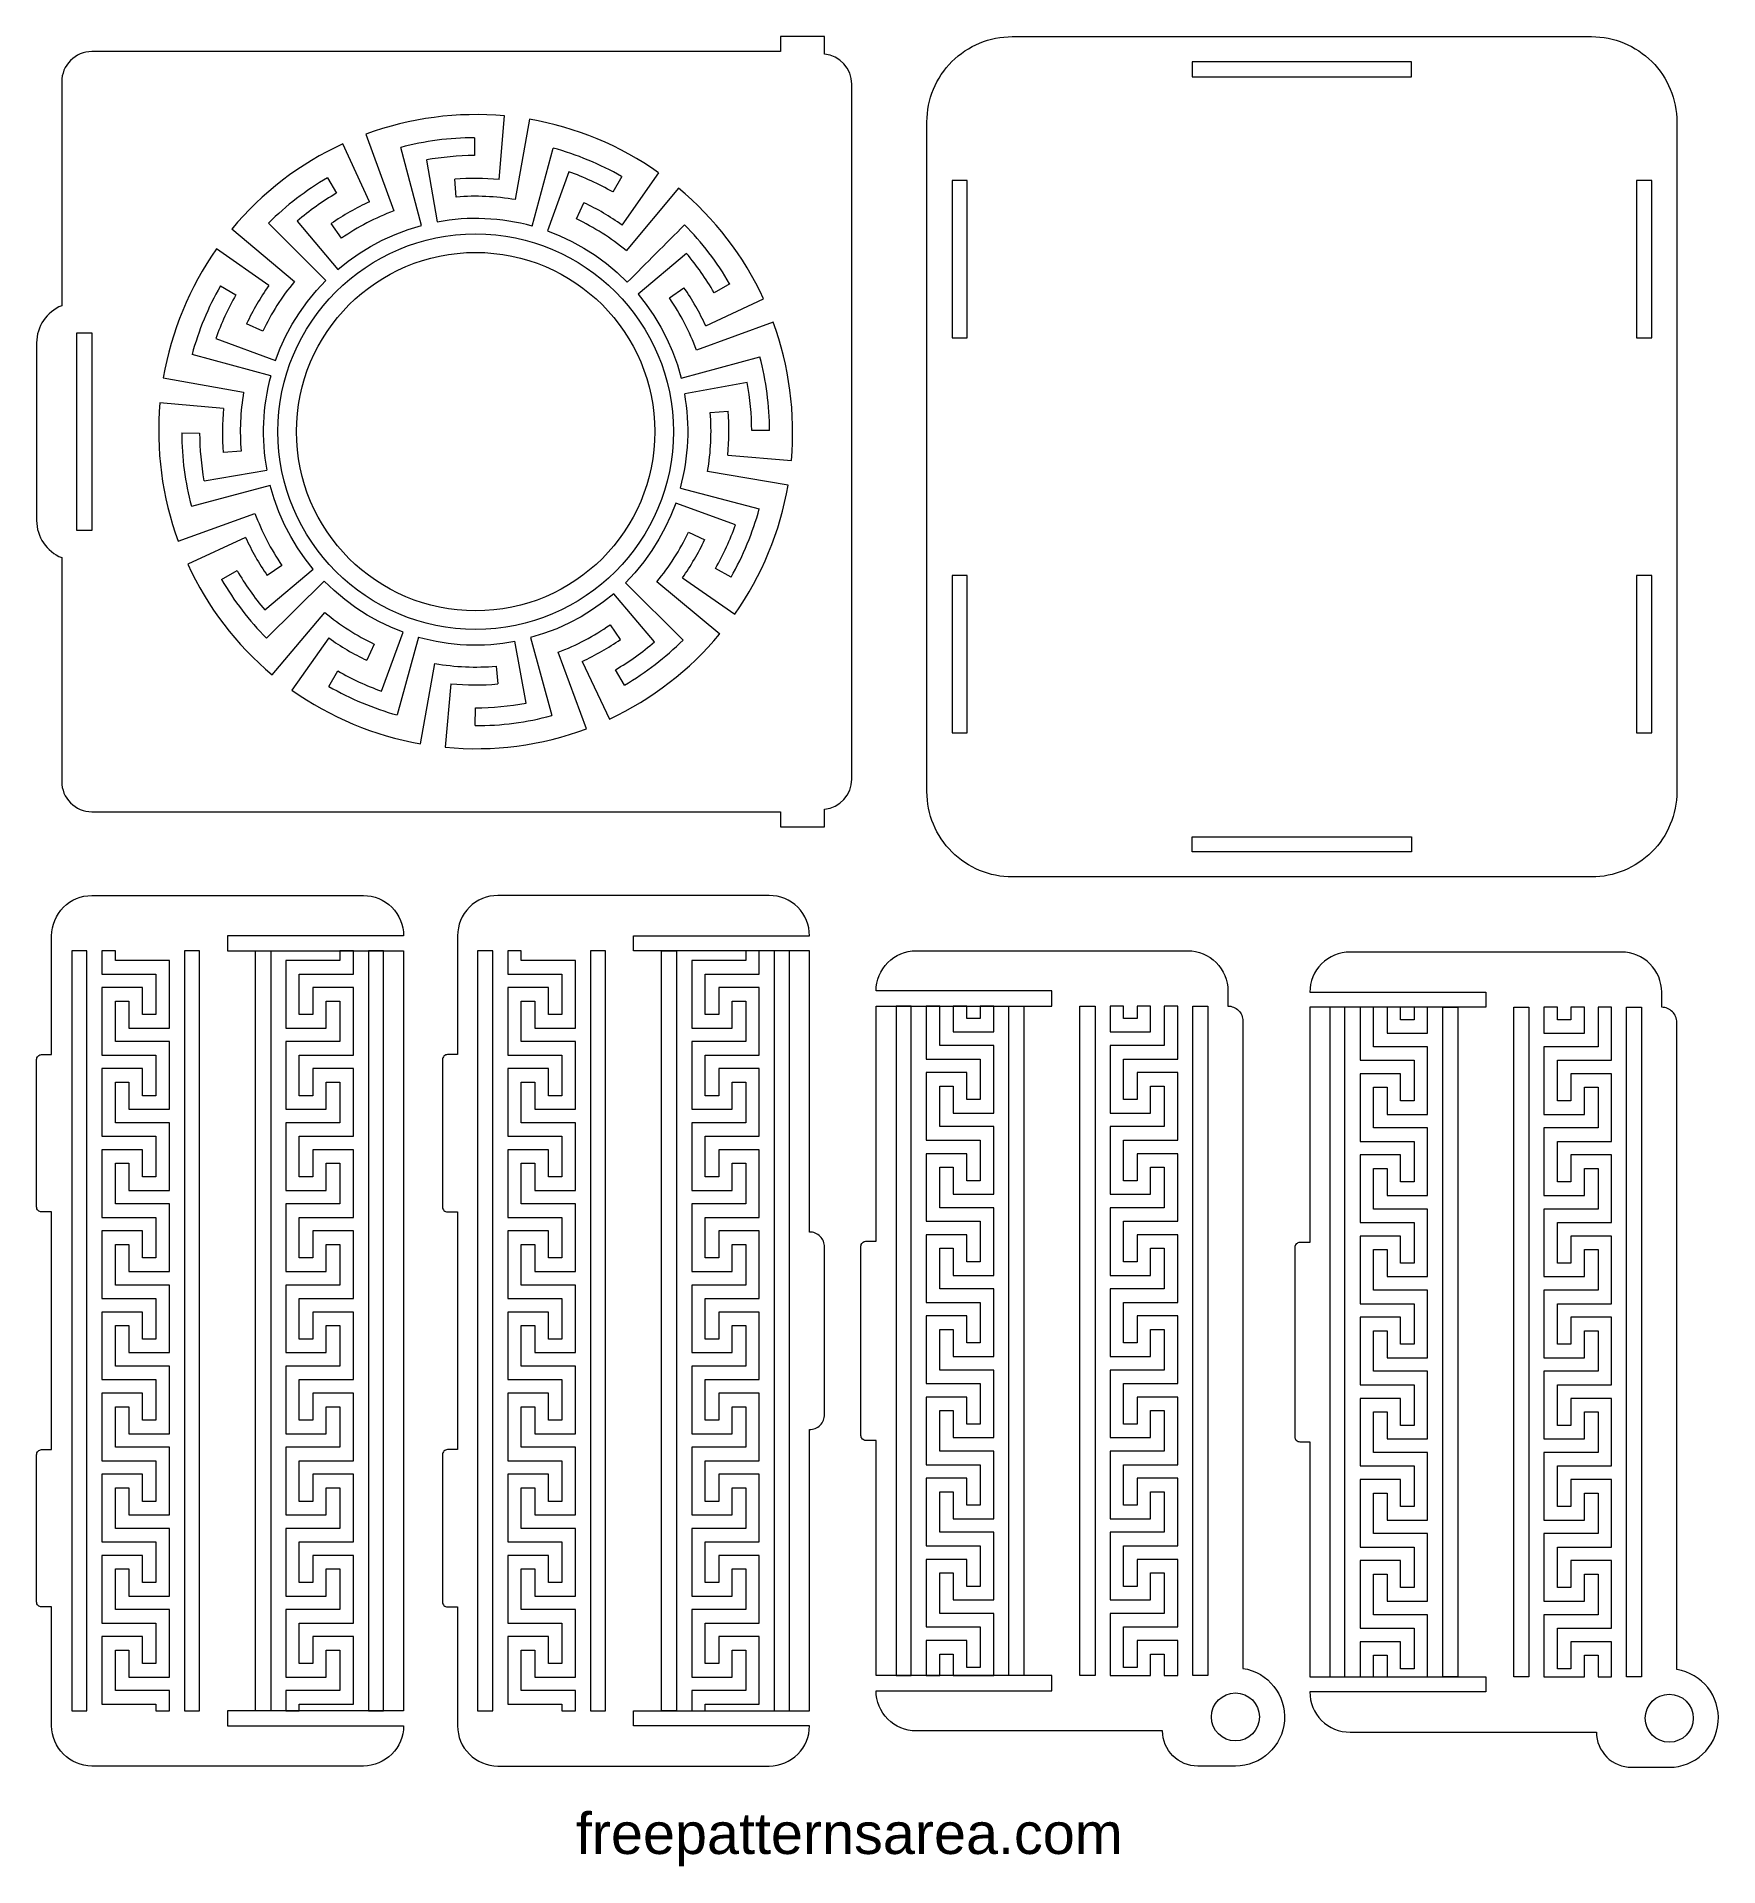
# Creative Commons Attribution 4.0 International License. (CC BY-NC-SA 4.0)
# Model space of a CAD drawing. Header units: millimetres. Extents: x 48 to 383, y 23 to 387.
import ezdxf

# ---------------------------------------------------------------- set-up
doc = ezdxf.new("R2010")
doc.units = ezdxf.units.MM
doc.layers.add('GEOMETRY', color=7, linetype='CONTINUOUS', lineweight=13)
doc.layers.add('TEXT', color=3, linetype='CONTINUOUS', lineweight=13)
doc.styles.get("Standard").update_dxf_attribs({"font": 'arial.ttf'})

msp = doc.modelspace()

# ---------------------------------------------------------------- linework, layer by layer
at = {"layer": 'GEOMETRY', "linetype": 'Continuous'}
for points in [[(205.06, 230.04), (205.06, 233.54, 0.385411), (210.47, 239.51), (210.47, 377.91, 0.385411), (205.06, 383.88), (205.06, 387.38), (196.3, 387.38), (196.3, 384.38), (59.13, 384.38, 0.414214), (53.13, 378.38), (53.13, 333.79, 0.305615), (48.13, 326.38), (48.13, 291.04, 0.305615), (53.13, 283.62), (53.13, 239.04, 0.414214), (59.13, 233.04), (196.3, 233.04), (196.3, 230.04)], [(225.44, 237.04), (225.44, 370.38, -0.414214), (242.44, 387.38), (357.78, 387.38, -0.414214), (374.78, 370.38), (374.78, 237.04, -0.414214), (357.78, 220.04), (242.44, 220.04, -0.414214)], [(51.13, 51), (51.13, 74.67), (49.13, 74.67, -0.414214), (48.13, 75.67), (48.13, 105, -0.414214), (49.13, 106), (51.13, 106), (51.13, 153.34), (49.13, 153.34, -0.414214), (48.13, 154.34), (48.13, 183.67, -0.414214), (49.13, 184.67), (51.13, 184.67), (51.13, 208.34, -0.414214), (59.13, 216.34), (113.21, 216.34, -0.414214), (121.21, 208.34), (86.17, 208.34), (86.17, 205.34), (121.21, 205.34), (121.21, 54), (86.17, 54), (86.17, 51), (121.21, 51, -0.414214), (113.21, 43), (59.13, 43, -0.414214)], [(131.97, 106), (129.97, 106, 0.414214), (128.97, 105), (128.97, 75.67, 0.414214), (129.97, 74.67), (131.97, 74.67), (131.97, 51, 0.414214), (139.97, 43), (194.05, 43, 0.414214), (202.05, 51), (167.01, 51), (167.01, 54), (202.05, 54), (202.05, 110, 0.414214), (205.05, 113), (205.05, 146.34, 0.414214), (202.05, 149.34), (202.05, 205.34), (167.01, 205.34), (167.01, 208.34), (202.05, 208.34, 0.414214), (194.05, 216.34), (139.97, 216.34, 0.414214), (131.97, 208.34), (131.97, 184.67), (129.97, 184.67, 0.414214), (128.97, 183.67), (128.97, 154.34, 0.414214), (129.97, 153.34), (131.97, 153.34)], [(212.3, 108.83), (212.3, 146.5, -0.414214), (213.3, 147.5), (215.3, 147.5), (215.3, 194.34), (250.34, 194.34), (250.34, 197.34), (215.3, 197.34, -0.414214), (223.3, 205.34), (277.38, 205.34, -0.414214), (285.38, 197.34), (285.38, 194.34, -0.414214), (288.38, 191.34), (288.38, 62.45, -0.925864), (286.88, 43), (279.38, 43, -0.414214), (272.38, 50), (223.3, 50, -0.414214), (215.3, 58), (250.34, 58), (250.34, 61), (215.3, 61), (215.3, 107.83), (213.3, 107.83, -0.414214)], [(301.7, 147.25), (299.7, 147.25, 0.414214), (298.7, 146.25), (298.7, 108.58, 0.414214), (299.7, 107.58), (301.7, 107.58), (301.7, 60.75), (336.74, 60.75), (336.74, 57.75), (301.7, 57.75, 0.414214), (309.7, 49.75), (358.78, 49.75, 0.414214), (365.78, 42.75), (373.28, 42.75, 0.925864), (374.78, 62.2), (374.78, 191.09, 0.414214), (371.78, 194.09), (371.78, 197.09, 0.414214), (363.78, 205.09), (309.7, 205.09, 0.414214), (301.7, 197.09), (336.74, 197.09), (336.74, 194.09), (301.7, 194.09)]]:
    msp.add_lwpolyline(points, format="xyb", close=True, dxfattribs=at)
for points in [[(321.95, 382.38), (278.28, 382.38), (278.28, 379.38), (321.95, 379.38)], [(230.44, 358.71), (230.44, 327.38), (233.44, 327.38), (233.44, 358.71)], [(369.78, 327.38), (369.78, 358.71), (366.78, 358.71), (366.78, 327.38)], [(59.13, 289.04), (56.13, 289.04), (56.13, 328.38), (59.13, 328.38)], [(230.44, 280.04), (230.44, 248.71), (233.44, 248.71), (233.44, 280.04)], [(366.78, 280.04), (366.78, 248.71), (369.78, 248.71), (369.78, 280.04)], [(321.95, 225.04), (278.28, 225.04), (278.28, 228.04), (321.95, 228.04)]]:
    msp.add_lwpolyline(points, close=True, dxfattribs=at)
for centre in [(286.88, 52.78), (373.28, 52.53)]:
    msp.add_circle(centre, 4.78, dxfattribs=at)
at = {"layer": 'TEXT', "color": 1, "linetype": 'Continuous'}
for p, q in [((140.23, 358.92), (141.32, 371.58)), ((146.28, 370.93), (143.47, 354.91)), ((114.45, 354.5), (109.09, 366.02)), ((113.71, 367.94), (119.27, 352.66)), ((124.8, 349.76), (120.65, 365.31)), ((135.31, 367.25), (135.31, 363.68)), ((146.83, 349.64), (150.98, 365.18)), ((125.76, 362.8), (127.91, 350.46)), ((106.05, 359.26), (107.83, 356.17)), ((131.72, 355.42), (131.42, 358.96)), ((154.15, 360.45), (149.87, 348.67)), ((164.65, 359.52), (162.86, 356.43)), ((164.73, 349.85), (172.02, 360.26)), ((175.98, 357.22), (165.54, 344.75)), ((155.64, 351.07), (157.13, 354.29)), ((105.75, 338.8), (94.33, 350.25)), ((100, 350.63), (108.1, 340.98)), ((108.86, 347.23), (106.82, 350.14)), ((87.02, 349.07), (99.46, 338.59)), ((94.37, 337.79), (83.99, 345.11)), ((177.55, 344.21), (167.91, 336.08)), ((84.73, 337.72), (87.81, 335.93)), ((174.15, 335.33), (177.06, 337.38)), ((186.16, 338.17), (183.08, 336.38)), ((181.4, 329.75), (192.9, 335.15)), ((93.17, 328.7), (89.96, 330.21)), ((194.81, 330.54), (179.55, 324.93)), ((83.81, 327.24), (95.71, 322.88)), ((94.76, 319.84), (79.09, 324.08)), ((176.52, 319.37), (192.19, 323.59)), ((73.35, 319.4), (89.36, 316.56)), ((189.67, 318.49), (177.2, 316.26)), ((85.36, 313.34), (72.7, 314.46)), ((182.29, 312.51), (185.83, 312.82)), ((77.03, 308.45), (80.6, 308.44)), ((194.11, 308.96), (190.55, 308.96)), ((88.86, 304.85), (85.32, 304.55)), ((185.78, 304.06), (198.45, 302.99)), ((81.47, 298.93), (93.96, 301.07)), ((197.8, 298.05), (181.77, 300.8)), ((94.64, 297.98), (78.95, 293.84)), ((176.36, 297.47), (192.06, 293.34)), ((76.31, 286.93), (91.61, 292.44)), ((187.33, 290.18), (175.41, 294.47)), ((177.95, 288.68), (181.18, 287.19)), ((89.75, 287.66), (78.22, 282.31)), ((84.97, 279.28), (88.06, 281.05)), ((93.56, 273.25), (103.24, 281.32)), ((97, 282.08), (94.08, 280.05)), ((186.43, 279.72), (183.34, 281.49)), ((105.38, 278.97), (93.91, 267.59)), ((165.39, 278.61), (176.87, 267.22)), ((184.17, 268.41), (171.68, 278.82)), ((176.75, 279.6), (187.2, 272.37)), ((171.2, 266.84), (163.06, 276.45)), ((95.05, 260.29), (105.56, 272.7)), ((162.33, 270.22), (164.38, 267.32)), ((106.33, 267.63), (98.99, 257.25)), ((115.39, 266.4), (113.87, 263.19)), ((116.81, 257.03), (121.15, 268.79)), ((124.16, 267.82), (119.93, 252.3)), ((145.62, 254.66), (143.39, 266.99)), ((146.48, 267.69), (150.71, 252.16)), ((124.57, 246.54), (127.46, 262.54)), ((157.64, 249.56), (152, 264.81)), ((156.8, 262.97), (162.23, 251.48)), ((106.36, 257.98), (108.15, 261.06)), ((139.64, 262.01), (139.96, 258.47)), ((165.22, 258.23), (163.42, 261.31)), ((130.66, 258.52), (129.5, 245.87)), ((135.5, 250.17), (135.52, 253.73))]:
    msp.add_line(p, q, dxfattribs=at)
for points in [[(55.13, 54), (58.13, 54), (58.13, 205.34), (55.13, 205.34)], [(71.9, 192.64), (69.21, 192.64), (69.21, 198.02), (61.13, 198.02), (61.13, 184.56), (71.9, 184.56), (71.9, 176.48), (69.21, 176.48), (69.21, 181.87), (61.13, 181.87), (61.13, 168.4), (71.9, 168.4), (71.9, 160.33), (69.21, 160.33), (69.21, 165.71), (61.13, 165.71), (61.13, 152.25), (71.9, 152.25), (71.9, 144.17), (69.21, 144.17), (69.21, 149.56), (61.13, 149.56), (61.13, 136.09), (71.9, 136.09), (71.9, 128.01), (69.21, 128.01), (69.21, 133.4), (61.13, 133.4), (61.13, 119.94), (71.9, 119.94), (71.9, 111.86), (69.21, 111.86), (69.21, 117.24), (61.13, 117.24), (61.13, 103.78), (71.9, 103.78), (71.9, 95.7), (69.21, 95.7), (69.21, 101.09), (61.13, 101.09), (61.13, 87.63), (71.9, 87.63), (71.9, 79.55), (69.21, 79.55), (69.21, 84.93), (61.13, 84.93), (61.13, 71.47), (71.9, 71.47), (71.9, 63.39), (69.21, 63.39), (69.21, 68.78), (61.13, 68.78), (61.13, 55.31), (71.9, 55.31), (71.9, 54), (74.59, 54), (74.59, 58.01), (63.82, 58.01), (63.82, 66.08), (66.51, 66.08), (66.51, 60.7), (74.59, 60.7), (74.59, 74.16), (63.82, 74.16), (63.82, 82.24), (66.51, 82.24), (66.51, 76.85), (74.59, 76.85), (74.59, 90.32), (63.82, 90.32), (63.82, 98.4), (66.51, 98.4), (66.51, 93.01), (74.59, 93.01), (74.59, 106.47), (63.82, 106.47), (63.82, 114.55), (66.51, 114.55), (66.51, 109.17), (74.59, 109.17), (74.59, 122.63), (63.82, 122.63), (63.82, 130.71), (66.51, 130.71), (66.51, 125.32), (74.59, 125.32), (74.59, 138.78), (63.82, 138.78), (63.82, 146.86), (66.51, 146.86), (66.51, 141.48), (74.59, 141.48), (74.59, 154.94), (63.82, 154.94), (63.82, 163.02), (66.51, 163.02), (66.51, 157.63), (74.59, 157.63), (74.59, 171.1), (63.82, 171.1), (63.82, 179.17), (66.51, 179.17), (66.51, 173.79), (74.59, 173.79), (74.59, 187.25), (63.82, 187.25), (63.82, 195.33), (66.51, 195.33), (66.51, 189.94), (74.59, 189.94), (74.59, 203.41), (63.82, 203.41), (63.82, 205.34), (61.13, 205.34), (61.13, 200.71), (71.9, 200.71)], [(80.59, 205.34), (77.59, 205.34), (77.59, 54), (80.59, 54)], [(91.75, 54), (91.75, 205.34), (94.75, 205.34), (94.75, 54)], [(97.75, 189.94), (105.83, 189.94), (105.83, 195.33), (108.52, 195.33), (108.52, 187.25), (97.75, 187.25), (97.75, 173.79), (105.83, 173.79), (105.83, 179.17), (108.52, 179.17), (108.52, 171.1), (97.75, 171.1), (97.75, 157.63), (105.83, 157.63), (105.83, 163.02), (108.52, 163.02), (108.52, 154.94), (97.75, 154.94), (97.75, 141.48), (105.83, 141.48), (105.83, 146.86), (108.52, 146.86), (108.52, 138.78), (97.75, 138.78), (97.75, 125.32), (105.83, 125.32), (105.83, 130.71), (108.52, 130.71), (108.52, 122.63), (97.75, 122.63), (97.75, 109.17), (105.83, 109.17), (105.83, 114.55), (108.52, 114.55), (108.52, 106.47), (97.75, 106.47), (97.75, 93.01), (105.83, 93.01), (105.83, 98.4), (108.52, 98.4), (108.52, 90.32), (97.75, 90.32), (97.75, 76.85), (105.83, 76.85), (105.83, 82.24), (108.52, 82.24), (108.52, 74.16), (97.75, 74.16), (97.75, 60.7), (105.83, 60.7), (105.83, 66.08), (108.52, 66.08), (108.52, 58.01), (97.75, 58.01), (97.75, 54), (100.44, 54), (100.44, 55.31), (111.21, 55.31), (111.21, 68.78), (103.13, 68.78), (103.13, 63.39), (100.44, 63.39), (100.44, 71.47), (111.21, 71.47), (111.21, 84.93), (103.13, 84.93), (103.13, 79.55), (100.44, 79.55), (100.44, 87.63), (111.21, 87.63), (111.21, 101.09), (103.13, 101.09), (103.13, 95.7), (100.44, 95.7), (100.44, 103.78), (111.21, 103.78), (111.21, 117.24), (103.13, 117.24), (103.13, 111.86), (100.44, 111.86), (100.44, 119.94), (111.21, 119.94), (111.21, 133.4), (103.13, 133.4), (103.13, 128.01), (100.44, 128.01), (100.44, 136.09), (111.21, 136.09), (111.21, 149.56), (103.13, 149.56), (103.13, 144.17), (100.44, 144.17), (100.44, 152.25), (111.21, 152.25), (111.21, 165.71), (103.13, 165.71), (103.13, 160.33), (100.44, 160.33), (100.44, 168.4), (111.21, 168.4), (111.21, 181.87), (103.13, 181.87), (103.13, 176.48), (100.44, 176.48), (100.44, 184.56), (111.21, 184.56), (111.21, 198.02), (103.13, 198.02), (103.13, 192.64), (100.44, 192.64), (100.44, 200.71), (111.21, 200.71), (111.21, 205.34), (108.52, 205.34), (108.52, 203.41), (97.75, 203.41)], [(114.21, 205.34), (114.21, 54), (117.21, 54), (117.21, 205.34)], [(135.97, 54), (138.97, 54), (138.97, 205.34), (135.97, 205.34)], [(152.74, 192.64), (150.05, 192.64), (150.05, 198.02), (141.97, 198.02), (141.97, 184.56), (152.74, 184.56), (152.74, 176.48), (150.05, 176.48), (150.05, 181.87), (141.97, 181.87), (141.97, 168.4), (152.74, 168.4), (152.74, 160.33), (150.05, 160.33), (150.05, 165.71), (141.97, 165.71), (141.97, 152.25), (152.74, 152.25), (152.74, 144.17), (150.05, 144.17), (150.05, 149.56), (141.97, 149.56), (141.97, 136.09), (152.74, 136.09), (152.74, 128.01), (150.05, 128.01), (150.05, 133.4), (141.97, 133.4), (141.97, 119.94), (152.74, 119.94), (152.74, 111.86), (150.05, 111.86), (150.05, 117.24), (141.97, 117.24), (141.97, 103.78), (152.74, 103.78), (152.74, 95.7), (150.05, 95.7), (150.05, 101.09), (141.97, 101.09), (141.97, 87.63), (152.74, 87.63), (152.74, 79.55), (150.05, 79.55), (150.05, 84.93), (141.97, 84.93), (141.97, 71.47), (152.74, 71.47), (152.74, 63.39), (150.05, 63.39), (150.05, 68.78), (141.97, 68.78), (141.97, 55.31), (152.74, 55.31), (152.74, 54), (155.43, 54), (155.43, 58.01), (144.66, 58.01), (144.66, 66.08), (147.36, 66.08), (147.36, 60.7), (155.43, 60.7), (155.43, 74.16), (144.66, 74.16), (144.66, 82.24), (147.36, 82.24), (147.36, 76.85), (155.43, 76.85), (155.43, 90.32), (144.66, 90.32), (144.66, 98.4), (147.36, 98.4), (147.36, 93.01), (155.43, 93.01), (155.43, 106.47), (144.66, 106.47), (144.66, 114.55), (147.36, 114.55), (147.36, 109.17), (155.43, 109.17), (155.43, 122.63), (144.66, 122.63), (144.66, 130.71), (147.36, 130.71), (147.36, 125.32), (155.43, 125.32), (155.43, 138.78), (144.66, 138.78), (144.66, 146.86), (147.36, 146.86), (147.36, 141.48), (155.43, 141.48), (155.43, 154.94), (144.66, 154.94), (144.66, 163.02), (147.36, 163.02), (147.36, 157.63), (155.43, 157.63), (155.43, 171.1), (144.66, 171.1), (144.66, 179.17), (147.36, 179.17), (147.36, 173.79), (155.43, 173.79), (155.43, 187.25), (144.66, 187.25), (144.66, 195.33), (147.36, 195.33), (147.36, 189.94), (155.43, 189.94), (155.43, 203.41), (144.66, 203.41), (144.66, 205.34), (141.97, 205.34), (141.97, 200.71), (152.74, 200.71)], [(161.43, 205.34), (158.43, 205.34), (158.43, 54), (161.43, 54)], [(172.59, 54), (172.59, 205.34), (175.59, 205.34), (175.59, 54)], [(178.59, 189.94), (186.67, 189.94), (186.67, 195.33), (189.36, 195.33), (189.36, 187.25), (178.59, 187.25), (178.59, 173.79), (186.67, 173.79), (186.67, 179.17), (189.36, 179.17), (189.36, 171.1), (178.59, 171.1), (178.59, 157.63), (186.67, 157.63), (186.67, 163.02), (189.36, 163.02), (189.36, 154.94), (178.59, 154.94), (178.59, 141.48), (186.67, 141.48), (186.67, 146.86), (189.36, 146.86), (189.36, 138.78), (178.59, 138.78), (178.59, 125.32), (186.67, 125.32), (186.67, 130.71), (189.36, 130.71), (189.36, 122.63), (178.59, 122.63), (178.59, 109.17), (186.67, 109.17), (186.67, 114.55), (189.36, 114.55), (189.36, 106.47), (178.59, 106.47), (178.59, 93.01), (186.67, 93.01), (186.67, 98.4), (189.36, 98.4), (189.36, 90.32), (178.59, 90.32), (178.59, 76.85), (186.67, 76.85), (186.67, 82.24), (189.36, 82.24), (189.36, 74.16), (178.59, 74.16), (178.59, 60.7), (186.67, 60.7), (186.67, 66.08), (189.36, 66.08), (189.36, 58.01), (178.59, 58.01), (178.59, 54), (181.28, 54), (181.28, 55.31), (192.05, 55.31), (192.05, 68.78), (183.98, 68.78), (183.98, 63.39), (181.28, 63.39), (181.28, 71.47), (192.05, 71.47), (192.05, 84.93), (183.98, 84.93), (183.98, 79.55), (181.28, 79.55), (181.28, 87.63), (192.05, 87.63), (192.05, 101.09), (183.98, 101.09), (183.98, 95.7), (181.28, 95.7), (181.28, 103.78), (192.05, 103.78), (192.05, 117.24), (183.98, 117.24), (183.98, 111.86), (181.28, 111.86), (181.28, 119.94), (192.05, 119.94), (192.05, 133.4), (183.98, 133.4), (183.98, 128.01), (181.28, 128.01), (181.28, 136.09), (192.05, 136.09), (192.05, 149.56), (183.98, 149.56), (183.98, 144.17), (181.28, 144.17), (181.28, 152.25), (192.05, 152.25), (192.05, 165.71), (183.98, 165.71), (183.98, 160.33), (181.28, 160.33), (181.28, 168.4), (192.05, 168.4), (192.05, 181.87), (183.98, 181.87), (183.98, 176.48), (181.28, 176.48), (181.28, 184.56), (192.05, 184.56), (192.05, 198.02), (183.98, 198.02), (183.98, 192.64), (181.28, 192.64), (181.28, 200.71), (192.05, 200.71), (192.05, 205.34), (189.36, 205.34), (189.36, 203.41), (178.59, 203.41)], [(195.05, 205.34), (195.05, 54), (198.05, 54), (198.05, 205.34)], [(219.3, 194.34), (219.3, 61), (222.3, 61), (222.3, 194.34)], [(238.76, 73.39), (227.99, 73.39), (227.99, 81.47), (230.68, 81.47), (230.68, 76.08), (238.76, 76.08), (238.76, 89.54), (227.99, 89.54), (227.99, 97.62), (230.68, 97.62), (230.68, 92.24), (238.76, 92.24), (238.76, 105.7), (227.99, 105.7), (227.99, 113.78), (230.68, 113.78), (230.68, 108.39), (238.76, 108.39), (238.76, 121.86), (227.99, 121.86), (227.99, 129.93), (230.68, 129.93), (230.68, 124.55), (238.76, 124.55), (238.76, 138.01), (227.99, 138.01), (227.99, 146.09), (230.68, 146.09), (230.68, 140.7), (238.76, 140.7), (238.76, 154.17), (227.99, 154.17), (227.99, 162.25), (230.68, 162.25), (230.68, 156.86), (238.76, 156.86), (238.76, 170.32), (227.99, 170.32), (227.99, 178.4), (230.68, 178.4), (230.68, 173.02), (238.76, 173.02), (238.76, 186.48), (227.99, 186.48), (227.99, 194.34), (225.3, 194.34), (225.3, 183.79), (236.07, 183.79), (236.07, 175.71), (233.37, 175.71), (233.37, 181.09), (225.3, 181.09), (225.3, 167.63), (236.07, 167.63), (236.07, 159.55), (233.37, 159.55), (233.37, 164.94), (225.3, 164.94), (225.3, 151.47), (236.07, 151.47), (236.07, 143.4), (233.37, 143.4), (233.37, 148.78), (225.3, 148.78), (225.3, 135.32), (236.07, 135.32), (236.07, 127.24), (233.37, 127.24), (233.37, 132.63), (225.3, 132.63), (225.3, 119.16), (236.07, 119.16), (236.07, 111.09), (233.37, 111.09), (233.37, 116.47), (225.3, 116.47), (225.3, 103.01), (236.07, 103.01), (236.07, 94.93), (233.37, 94.93), (233.37, 100.32), (225.3, 100.32), (225.3, 86.85), (236.07, 86.85), (236.07, 78.77), (233.37, 78.77), (233.37, 84.16), (225.3, 84.16), (225.3, 70.7), (236.07, 70.7), (236.07, 62.62), (233.37, 62.62), (233.37, 68), (225.3, 68), (225.3, 61), (227.99, 61), (227.99, 65.31), (230.68, 65.31), (230.68, 61), (238.76, 61)], [(230.68, 194.34), (230.68, 189.17), (238.76, 189.17), (238.76, 194.34), (236.07, 194.34), (236.07, 191.86), (233.37, 191.86), (233.37, 194.34)], [(244.76, 194.34), (244.76, 61), (241.76, 61), (241.76, 194.34)], [(255.92, 194.34), (258.92, 194.34), (258.92, 61), (255.92, 61)], [(267.3, 191.86), (264.61, 191.86), (264.61, 194.34), (261.92, 194.34), (261.92, 189.17), (269.99, 189.17), (269.99, 194.34), (267.3, 194.34)], [(275.38, 194.34), (272.69, 194.34), (272.69, 186.48), (261.92, 186.48), (261.92, 173.02), (269.99, 173.02), (269.99, 178.4), (272.69, 178.4), (272.69, 170.32), (261.92, 170.32), (261.92, 156.86), (269.99, 156.86), (269.99, 162.25), (272.69, 162.25), (272.69, 154.17), (261.92, 154.17), (261.92, 140.7), (269.99, 140.7), (269.99, 146.09), (272.69, 146.09), (272.69, 138.01), (261.92, 138.01), (261.92, 124.55), (269.99, 124.55), (269.99, 129.93), (272.69, 129.93), (272.69, 121.86), (261.92, 121.86), (261.92, 108.39), (269.99, 108.39), (269.99, 113.78), (272.69, 113.78), (272.69, 105.7), (261.92, 105.7), (261.92, 92.24), (269.99, 92.24), (269.99, 97.62), (272.69, 97.62), (272.69, 89.54), (261.92, 89.54), (261.92, 76.08), (269.99, 76.08), (269.99, 81.47), (272.69, 81.47), (272.69, 73.39), (261.92, 73.39), (261.92, 61), (269.99, 61), (269.99, 65.31), (272.69, 65.31), (272.69, 61), (275.38, 61), (275.38, 68), (267.3, 68), (267.3, 62.62), (264.61, 62.62), (264.61, 70.7), (275.38, 70.7), (275.38, 84.16), (267.3, 84.16), (267.3, 78.77), (264.61, 78.77), (264.61, 86.85), (275.38, 86.85), (275.38, 100.32), (267.3, 100.32), (267.3, 94.93), (264.61, 94.93), (264.61, 103.01), (275.38, 103.01), (275.38, 116.47), (267.3, 116.47), (267.3, 111.09), (264.61, 111.09), (264.61, 119.16), (275.38, 119.16), (275.38, 132.63), (267.3, 132.63), (267.3, 127.24), (264.61, 127.24), (264.61, 135.32), (275.38, 135.32), (275.38, 148.78), (267.3, 148.78), (267.3, 143.4), (264.61, 143.4), (264.61, 151.47), (275.38, 151.47), (275.38, 164.94), (267.3, 164.94), (267.3, 159.55), (264.61, 159.55), (264.61, 167.63), (275.38, 167.63), (275.38, 181.09), (267.3, 181.09), (267.3, 175.71), (264.61, 175.71), (264.61, 183.79), (275.38, 183.79)], [(281.38, 61), (278.38, 61), (278.38, 194.34), (281.38, 194.34)], [(305.7, 194.09), (305.7, 60.75), (308.7, 60.75), (308.7, 194.09)], [(325.16, 73.14), (314.39, 73.14), (314.39, 81.22), (317.09, 81.22), (317.09, 75.83), (325.16, 75.83), (325.16, 89.29), (314.39, 89.29), (314.39, 97.37), (317.09, 97.37), (317.09, 91.99), (325.16, 91.99), (325.16, 105.45), (314.39, 105.45), (314.39, 113.53), (317.09, 113.53), (317.09, 108.14), (325.16, 108.14), (325.16, 121.6), (314.39, 121.6), (314.39, 129.68), (317.09, 129.68), (317.09, 124.3), (325.16, 124.3), (325.16, 137.76), (314.39, 137.76), (314.39, 145.84), (317.09, 145.84), (317.09, 140.45), (325.16, 140.45), (325.16, 153.92), (314.39, 153.92), (314.39, 161.99), (317.09, 161.99), (317.09, 156.61), (325.16, 156.61), (325.16, 170.07), (314.39, 170.07), (314.39, 178.15), (317.09, 178.15), (317.09, 172.76), (325.16, 172.76), (325.16, 186.23), (314.39, 186.23), (314.39, 194.09), (311.7, 194.09), (311.7, 183.53), (322.47, 183.53), (322.47, 175.46), (319.78, 175.46), (319.78, 180.84), (311.7, 180.84), (311.7, 167.38), (322.47, 167.38), (322.47, 159.3), (319.78, 159.3), (319.78, 164.69), (311.7, 164.69), (311.7, 151.22), (322.47, 151.22), (322.47, 143.15), (319.78, 143.15), (319.78, 148.53), (311.7, 148.53), (311.7, 135.07), (322.47, 135.07), (322.47, 126.99), (319.78, 126.99), (319.78, 132.37), (311.7, 132.37), (311.7, 118.91), (322.47, 118.91), (322.47, 110.83), (319.78, 110.83), (319.78, 116.22), (311.7, 116.22), (311.7, 102.76), (322.47, 102.76), (322.47, 94.68), (319.78, 94.68), (319.78, 100.06), (311.7, 100.06), (311.7, 86.6), (322.47, 86.6), (322.47, 78.52), (319.78, 78.52), (319.78, 83.91), (311.7, 83.91), (311.7, 70.44), (322.47, 70.44), (322.47, 62.37), (319.78, 62.37), (319.78, 67.75), (311.7, 67.75), (311.7, 60.75), (314.39, 60.75), (314.39, 65.06), (317.09, 65.06), (317.09, 60.75), (325.16, 60.75)], [(317.09, 194.09), (317.09, 188.92), (325.16, 188.92), (325.16, 194.09), (322.47, 194.09), (322.47, 191.61), (319.78, 191.61), (319.78, 194.09)], [(331.16, 194.09), (331.16, 60.75), (328.16, 60.75), (328.16, 194.09)], [(342.32, 194.09), (345.32, 194.09), (345.32, 60.75), (342.32, 60.75)], [(353.7, 191.61), (351.01, 191.61), (351.01, 194.09), (348.32, 194.09), (348.32, 188.92), (356.4, 188.92), (356.4, 194.09), (353.7, 194.09)], [(361.78, 194.09), (359.09, 194.09), (359.09, 186.23), (348.32, 186.23), (348.32, 172.76), (356.4, 172.76), (356.4, 178.15), (359.09, 178.15), (359.09, 170.07), (348.32, 170.07), (348.32, 156.61), (356.4, 156.61), (356.4, 161.99), (359.09, 161.99), (359.09, 153.92), (348.32, 153.92), (348.32, 140.45), (356.4, 140.45), (356.4, 145.84), (359.09, 145.84), (359.09, 137.76), (348.32, 137.76), (348.32, 124.3), (356.4, 124.3), (356.4, 129.68), (359.09, 129.68), (359.09, 121.6), (348.32, 121.6), (348.32, 108.14), (356.4, 108.14), (356.4, 113.53), (359.09, 113.53), (359.09, 105.45), (348.32, 105.45), (348.32, 91.99), (356.4, 91.99), (356.4, 97.37), (359.09, 97.37), (359.09, 89.29), (348.32, 89.29), (348.32, 75.83), (356.4, 75.83), (356.4, 81.22), (359.09, 81.22), (359.09, 73.14), (348.32, 73.14), (348.32, 60.75), (356.4, 60.75), (356.4, 65.06), (359.09, 65.06), (359.09, 60.75), (361.78, 60.75), (361.78, 67.75), (353.7, 67.75), (353.7, 62.37), (351.01, 62.37), (351.01, 70.44), (361.78, 70.44), (361.78, 83.91), (353.7, 83.91), (353.7, 78.52), (351.01, 78.52), (351.01, 86.6), (361.78, 86.6), (361.78, 100.06), (353.7, 100.06), (353.7, 94.68), (351.01, 94.68), (351.01, 102.76), (361.78, 102.76), (361.78, 116.22), (353.7, 116.22), (353.7, 110.83), (351.01, 110.83), (351.01, 118.91), (361.78, 118.91), (361.78, 132.37), (353.7, 132.37), (353.7, 126.99), (351.01, 126.99), (351.01, 135.07), (361.78, 135.07), (361.78, 148.53), (353.7, 148.53), (353.7, 143.15), (351.01, 143.15), (351.01, 151.22), (361.78, 151.22), (361.78, 164.69), (353.7, 164.69), (353.7, 159.3), (351.01, 159.3), (351.01, 167.38), (361.78, 167.38), (361.78, 180.84), (353.7, 180.84), (353.7, 175.46), (351.01, 175.46), (351.01, 183.53), (361.78, 183.53)], [(367.78, 60.75), (364.78, 60.75), (364.78, 194.09), (367.78, 194.09)]]:
    msp.add_lwpolyline(points, close=True, dxfattribs=at)
for points in [[(108.1, 340.98, 0), (110.16, 342.64, 0), (112.34, 344.18, 0), (114.61, 345.58, 0), (116.98, 346.83, 0), (119.53, 347.99, 0), (122.14, 348.96, 0), (124.8, 349.76, 0)], [(149.87, 348.67, 0), (152.34, 347.7, 0), (154.75, 346.56, 0), (157.09, 345.27, 0), (159.35, 343.83, 0), (161.61, 342.18, 0), (163.75, 340.38, 0), (165.76, 338.46, 0)], [(95.71, 322.88, 0), (96.67, 325.35, 0), (97.78, 327.76, 0), (99.05, 330.11, 0), (100.46, 332.37, 0), (102.09, 334.64, 0), (103.86, 336.79, 0), (105.75, 338.8, 0)], [(167.91, 336.08, 0), (169.55, 334.01, 0), (171.06, 331.83, 0), (172.43, 329.55, 0), (173.66, 327.19, 0), (174.79, 324.64, 0), (175.74, 322.02, 0), (176.52, 319.37, 0)], [(103.24, 281.32, 0), (101.61, 283.38, 0), (100.11, 285.56, 0), (98.73, 287.83, 0), (97.51, 290.18, 0), (96.38, 292.73, 0), (95.42, 295.33, 0), (94.64, 297.98, 0)], [(175.41, 294.47, 0), (174.45, 292.01, 0), (173.34, 289.61, 0), (172.07, 287.27, 0), (170.66, 285.02, 0), (169.04, 282.76, 0), (167.28, 280.62, 0), (165.39, 278.61, 0)], [(121.15, 268.79, 0), (118.7, 269.77, 0), (116.31, 270.9, 0), (113.99, 272.19, 0), (111.74, 273.62, 0), (109.5, 275.27, 0), (107.37, 277.05, 0), (105.38, 278.97, 0)], [(163.06, 276.45, 0), (161.01, 274.8, 0), (158.85, 273.27, 0), (156.59, 271.87, 0), (154.24, 270.62, 0), (151.71, 269.47, 0), (149.11, 268.49, 0), (146.48, 267.69, 0)]]:
    msp.add_polyline3d(points, dxfattribs=at)
for radius in [39.38, 35.69]:
    msp.add_circle((135.57, 308.71), radius, dxfattribs=at)
for centre, radius, start, end in [((135.57, 308.71), 63.13, 84.7773, 110.2571), ((135.57, 308.71), 63.13, 54.7385, 80.2394), ((135.57, 308.71), 63.13, 114.7986, 140.266), ((135.57, 308.71), 58.54, 90.2574, 104.7689), ((135.57, 308.71), 58.54, 60.2215, 74.7412), ((135.57, 308.71), 54.98, 90.2734, 100.2847), ((135.57, 308.71), 58.54, 120.2907, 134.7905), ((135.57, 308.71), 50.43, 84.7013, 94.7256), ((135.57, 308.71), 54.98, 60.2359, 70.249), ((135.57, 308.71), 63.13, 24.7567, 50.2059), ((135.57, 308.71), 54.98, 120.3093, 130.3162), ((135.57, 308.71), 50.43, 114.758, 124.7588), ((135.57, 308.71), 46.87, 80.2936, 94.7102), ((135.57, 308.71), 50.43, 54.6758, 64.6836), ((135.57, 308.71), 46.87, 110.3551, 124.7413), ((135.59, 309.02), 42.14, 74.5282, 100.4923), ((135.57, 308.71), 46.87, 50.261, 64.6541), ((-15946.42, 16429.4), 22771.05, 315.037794, 315.078444), ((135.57, 308.71), 58.54, 30.2195, 44.7147), ((135.57, 308.71), 63.13, 144.7928, 170.247), ((135.57, 308.71), 54.98, 30.2238, 40.2264), ((135.57, 308.71), 58.54, 150.2885, 164.7738), ((135.57, 308.71), 54.98, 150.3172, 160.3029), ((135.57, 308.71), 50.43, 144.7856, 154.7649), ((135.57, 308.71), 46.87, 140.3929, 154.759), ((135.57, 308.71), 46.87, 20.2524, 34.6101), ((135.57, 308.71), 50.43, 24.6614, 34.6488), ((135.57, 308.71), 63.13, 354.7997, 20.2322), ((135.57, 308.71), 58.54, 0.2503, 14.7265), ((135.89, 308.69), 42.61, 164.8383, 190.3088), ((135.57, 308.71), 54.98, 0.2571, 10.2439), ((135.57, 308.71), 63.13, 174.7741, 200.1822), ((135.57, 308.71), 46.87, 170.3613, 184.7259), ((135.26, 308.73), 42.61, 344.6857, 10.1899), ((135.57, 308.71), 50.43, 174.7302, 184.729), ((135.57, 308.71), 46.87, 350.2817, 4.6467), ((135.57, 308.71), 50.43, 354.7072, 4.6783), ((135.57, 308.71), 58.54, 180.2522, 194.7136), ((135.57, 308.71), 54.98, 180.2784, 190.2496), ((135.57, 308.71), 63.13, 324.8549, 350.2817), ((135.57, 308.71), 46.87, 200.3047, 214.6196), ((135.57, 308.71), 58.54, 330.3164, 344.7809), ((135.57, 308.71), 46.87, 320.3884, 334.7084), ((135.57, 308.71), 54.98, 330.3259, 340.2999), ((135.57, 308.71), 50.43, 204.6689, 214.6348), ((135.57, 308.71), 50.43, 324.739, 334.7411), ((135.57, 308.71), 63.13, 204.716, 230.0724), ((135.57, 308.71), 54.98, 210.2028, 220.1664), ((135.57, 308.71), 58.54, 210.1808, 224.6218), ((135.57, 308.71), 46.87, 230.1968, 244.4987), ((135.57, 308.71), 46.87, 290.5167, 304.8114), ((135.57, 308.71), 50.43, 234.5585, 244.5132), ((135.55, 308.39), 42.14, 254.3138, 280.7149), ((135.57, 308.71), 50.43, 294.8921, 304.8463), ((135.57, 308.71), 63.13, 294.9778, 320.3307), ((135.57, 308.71), 54.98, 300.433, 310.3997), ((135.57, 308.71), 58.54, 300.433, 314.8677), ((135.57, 308.71), 46.87, 260.0359, 274.976), ((135.57, 308.71), 54.98, 240.0837, 250.0426), ((135.57, 308.71), 63.13, 234.5938, 259.9629), ((135.57, 308.71), 58.54, 240.0603, 254.4997), ((135.57, 308.71), 50.43, 264.4084, 274.9953), ((135.57, 308.71), 58.54, 269.9316, 284.9868), ((135.57, 308.71), 54.98, 269.9478, 280.5264), ((135.57, 308.71), 63.13, 264.4793, 290.4593)]:
    msp.add_arc(centre, radius, start, end, dxfattribs=at)

# ---------------------------------------------------------------- texts
at = {"layer": 'GEOMETRY', "insert": (155.52, 33.69), "char_height": 8.2031, "attachment_point": 1}
msp.add_mtext_dynamic_manual_height_columns('freepatternsarea.com', width=113.6187, gutter_width=41.02, heights=[0], dxfattribs=at)

doc.saveas('drawing.dxf')
